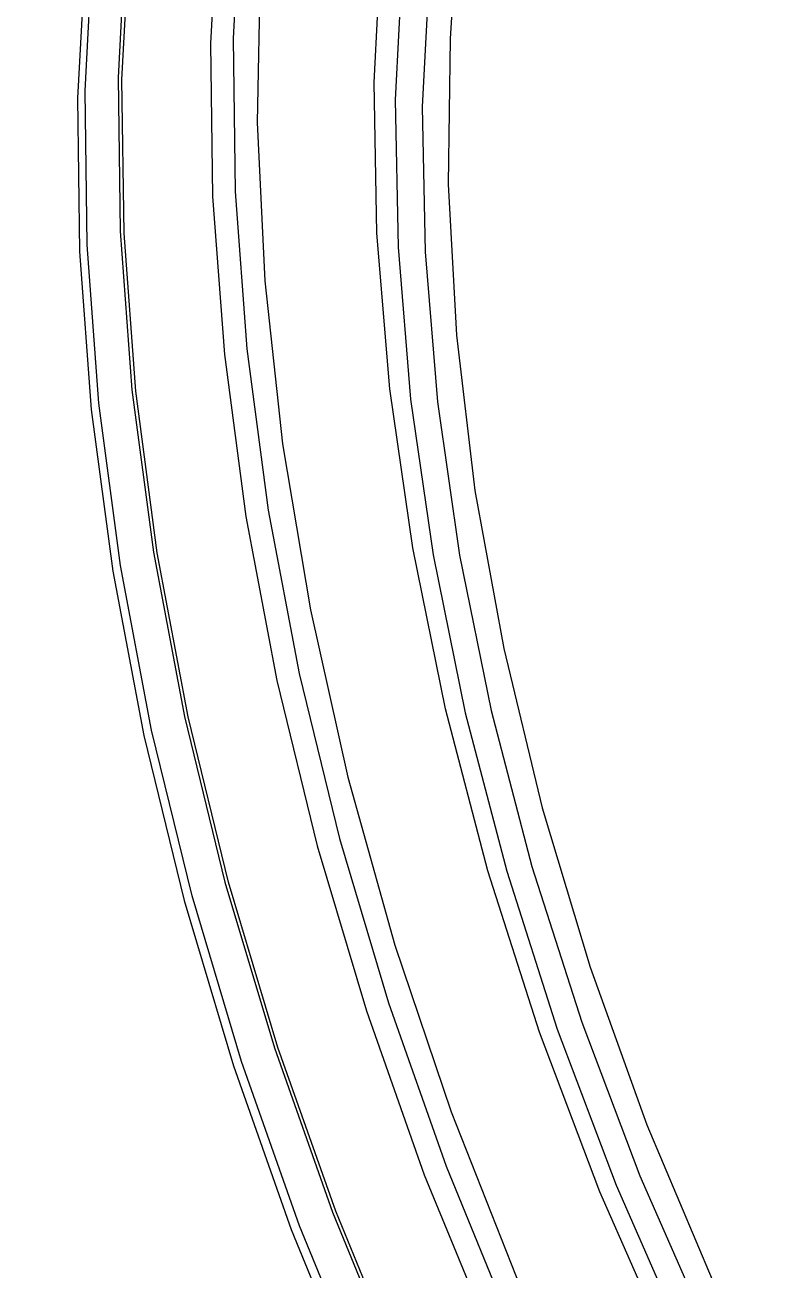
# Model space of a CAD drawing. Extents: x 0 to 84, y -21 to 126.
# Drawn here: x 15.641 to 16.318, y 49.336 to 50.47 of the extents above; entities that cross this region are included whole.
import ezdxf

# ---------------------------------------------------------------- set-up
doc = ezdxf.new("R2010")
doc.units = 0
doc.header["$MEASUREMENT"] = 0
doc.layers.add('1', color=4, linetype='Continuous')

# ---------------------------------------------------------------- blocks, each defined once
blk = doc.blocks.new('PRODIGY')
at = {"layer": '1', "color": 3, "linetype": 'Continuous', "lineweight": 25, "flags": 128}
for points in [[(15.8384, 50.5914), (15.8313, 50.4577), (15.8331, 50.3185), (15.8438, 50.175), (15.8633, 50.0282), (15.8915, 49.8792), (15.9281, 49.7291), (15.9728, 49.5792), (16.0254, 49.4305), (16.0854, 49.2842), (16.1524, 49.1414), (16.2259, 49.0032), (16.3052, 48.8706), (16.3899, 48.7446), (16.4791, 48.6263), (16.5724, 48.5164), (16.6689, 48.4159), (16.768, 48.3254)], [(15.8558, 50.5206), (15.8533, 50.3813), (15.8602, 50.2369), (15.8764, 50.0885), (15.9017, 49.9374), (15.9359, 49.7848), (15.9788, 49.6319), (16.0301, 49.4799), (16.0892, 49.3301), (16.1558, 49.1836), (16.2292, 49.0417), (16.309, 48.9055), (16.3944, 48.776), (16.4848, 48.6544), (16.5795, 48.5415), (16.6776, 48.4384), (16.7784, 48.3458)], [(15.7336, 50.557), (15.7264, 50.4224), (15.7282, 50.2823), (15.739, 50.1378), (15.7586, 49.99), (15.787, 49.8401), (15.8238, 49.6891), (15.8689, 49.5382), (15.9218, 49.3885), (15.9822, 49.2412), (16.0496, 49.0975), (16.1236, 48.9583), (16.2034, 48.8249), (16.2886, 48.6981), (16.3785, 48.5789), (16.4724, 48.4684), (16.5695, 48.3672)], [(16.5705, 48.3712), (16.4737, 48.4721), (16.3801, 48.5823), (16.2905, 48.7011), (16.2055, 48.8275), (16.1259, 48.9606), (16.0522, 49.0993), (15.985, 49.2426), (15.9248, 49.3894), (15.872, 49.5386), (15.827, 49.6891), (15.7903, 49.8397), (15.7621, 49.9892), (15.7425, 50.1365), (15.7318, 50.2806), (15.7299, 50.4202), (15.7371, 50.5544)], [(16.9233, 48.3714), (16.8242, 48.45), (16.727, 48.5398), (16.6325, 48.64), (16.5416, 48.7498), (16.455, 48.8683), (16.3734, 48.9943), (16.2976, 49.1269), (16.2281, 49.2649), (16.1656, 49.4071), (16.1106, 49.5524), (16.0636, 49.6994), (16.025, 49.847), (15.9951, 49.9939), (15.9742, 50.1387), (15.9624, 50.2804), (15.9599, 50.4176), (15.9666, 50.5492)], [(15.8179, 50.5876), (15.8107, 50.4534), (15.8126, 50.3138), (15.8233, 50.1698), (15.8429, 50.0224), (15.8711, 49.8729), (15.9078, 49.7223), (15.9528, 49.5719), (16.0055, 49.4227), (16.0658, 49.2759), (16.133, 49.1325), (16.2067, 48.9938), (16.2863, 48.8607), (16.3713, 48.7343), (16.4609, 48.6155), (16.5545, 48.5053), (16.6513, 48.4044), (16.7507, 48.3136)], [(15.935, 51.1937), (15.9192, 51.1746), (15.8619, 51.0926), (15.8123, 51), (15.7706, 50.8973), (15.7373, 50.7854), (15.7126, 50.6652), (15.6966, 50.5375), (15.6894, 50.4034), (15.6913, 50.2637), (15.702, 50.1197), (15.7216, 49.9724), (15.7498, 49.8229), (15.7865, 49.6724), (15.8315, 49.5219), (15.8842, 49.3728), (15.9444, 49.226), (16.0117, 49.0827), (16.0853, 48.944), (16.165, 48.8109), (16.2499, 48.6845), (16.3395, 48.5658), (16.433, 48.4555), (16.5299, 48.3546)], [(16.1221, 51.0109), (16.1004, 50.9703), (16.0589, 50.8738), (16.0258, 50.7677), (16.0013, 50.6531), (15.9857, 50.5309), (15.9791, 50.4021), (15.9816, 50.2678), (15.9931, 50.1291), (16.0136, 49.9873), (16.0429, 49.8436), (16.0807, 49.6992), (16.1267, 49.5553), (16.1805, 49.4131), (16.2416, 49.2739), (16.3096, 49.1388), (16.3839, 49.009), (16.4637, 48.8857), (16.5485, 48.7698), (16.6375, 48.6623), (16.73, 48.5642), (16.8251, 48.4763), (16.922, 48.3994)], [(16.0366, 50.7007), (16.0255, 50.6428), (16.0102, 50.5224), (16.0037, 50.3956), (16.0062, 50.2634), (16.0175, 50.1269), (16.0377, 49.9872), (16.0665, 49.8457), (16.1037, 49.7035), (16.149, 49.5618), (16.202, 49.4218), (16.2622, 49.2847), (16.3291, 49.1517), (16.4022, 49.024), (16.4809, 48.9025), (16.5643, 48.7884), (16.652, 48.6826), (16.743, 48.586), (16.8367, 48.4994), (16.9321, 48.4237)], [(16.7406, 48.1836), (16.6392, 48.2638), (16.5395, 48.3548), (16.4423, 48.456), (16.3484, 48.5666), (16.2586, 48.6857), (16.1734, 48.8125), (16.0935, 48.946), (16.0196, 49.0851), (15.9522, 49.2289), (15.8917, 49.3761), (15.8388, 49.5258), (15.7938, 49.6767), (15.7569, 49.8277), (15.7286, 49.9777), (15.7089, 50.1255), (15.6982, 50.2699), (15.6964, 50.41), (15.7035, 50.5446), (15.7196, 50.6727), (15.7208, 50.6803)], [(16.0326, 50.5123), (16.029, 50.4576), (16.0272, 50.325), (16.0348, 50.1874), (16.0517, 50.0459), (16.0779, 49.902), (16.1129, 49.7569), (16.1566, 49.6118), (16.2085, 49.4682), (16.2681, 49.3273), (16.335, 49.1905), (16.4084, 49.0588), (16.4878, 48.9336), (16.5725, 48.816), (16.6615, 48.707), (16.7229, 48.6397)]]:
    blk.add_lwpolyline(points, dxfattribs=at)
at = {"layer": '1', "color": 3, "linetype": 'Continuous', "lineweight": 25}
for points, knots in [([(14.2151, 51.1644), (14.2309, 51.1362), (14.2623, 51.08), (14.3095, 50.9963), (14.3565, 50.9133), (14.4033, 50.8312), (14.4499, 50.7498), (14.4963, 50.6693), (14.5426, 50.5895), (14.5887, 50.5106), (14.6911, 50.3362), (14.8485, 50.0729), (15.0664, 49.7199), (15.2841, 49.3801), (15.506, 49.0478), (15.6932, 48.7813), (15.846, 48.5739), (16.0031, 48.3681), (16.1976, 48.1287), (16.3996, 47.9063), (16.5594, 47.7496), (16.723, 47.6041), (16.8893, 47.4813), (17.0562, 47.3894), (17.1824, 47.3368), (17.3081, 47.3024), (17.4344, 47.2872), (17.5598, 47.2921), (17.6528, 47.3107), (17.7157, 47.3296), (17.7495, 47.3412), (17.7834, 47.3543), (17.8173, 47.3689), (17.8514, 47.385), (17.8856, 47.4025), (17.9081, 47.4152), (17.9195, 47.4217)], [0, 0, 0, 0, 0.014831, 0.029549, 0.044156, 0.05865, 0.073033, 0.087305, 0.101466, 0.115516, 0.129456, 0.194814, 0.257404, 0.322212, 0.383365, 0.4454, 0.476874, 0.506926, 0.570557, 0.628077, 0.658458, 0.687338, 0.745641, 0.775126, 0.804109, 0.834466, 0.865204, 0.897264, 0.930787, 0.940167, 0.949709, 0.959418, 0.969297, 0.979351, 0.989584, 1, 1, 1, 1]), ([(18.1622, 47.0434), (18.1552, 47.0393), (18.1413, 47.0311), (18.1203, 47.0194), (18.0992, 47.0081), (18.0782, 46.9973), (18.0572, 46.987), (18.0362, 46.9772), (18.0153, 46.9678), (17.9943, 46.9589), (17.9733, 46.9505), (17.9524, 46.9425), (17.9314, 46.935), (17.9105, 46.928), (17.8476, 46.9084), (17.7417, 46.8847), (17.6177, 46.8769), (17.5234, 46.8818), (17.4491, 46.8903), (17.3635, 46.907), (17.2457, 46.9412), (17.1072, 46.9982), (16.9004, 47.1122), (16.7009, 47.2613), (16.5094, 47.4342), (16.3729, 47.5702), (16.2381, 47.7155), (16.0656, 47.9141), (15.8444, 48.1905), (15.5813, 48.5485), (15.338, 48.903), (15.1217, 49.2332), (14.9192, 49.5534), (14.7094, 49.8964), (14.5288, 50.2012), (14.386, 50.4474), (14.2916, 50.6123), (14.2095, 50.7574), (14.1391, 50.8829), (14.0921, 50.9675), (14.0684, 51.0101)], [0, 0, 0, 0, 0.005747, 0.011446, 0.017096, 0.022698, 0.028254, 0.033763, 0.039227, 0.044646, 0.05002, 0.055351, 0.06064, 0.065886, 0.071092, 0.107545, 0.142594, 0.156837, 0.170971, 0.191941, 0.212854, 0.246933, 0.280209, 0.34427, 0.374501, 0.406003, 0.435501, 0.46627, 0.525677, 0.592989, 0.660126, 0.71063, 0.761337, 0.820755, 0.880239, 0.910098, 0.939947, 0.959679, 0.979697, 1, 1, 1, 1])]:
    blk.add_open_spline(points, degree=3, knots=knots, dxfattribs=at)

msp = doc.modelspace()

# ---------------------------------------------------------------- block references
at = {"layer": '1'}
msp.add_blockref('PRODIGY', (0, 0), dxfattribs=at)

doc.saveas('drawing.dxf')
